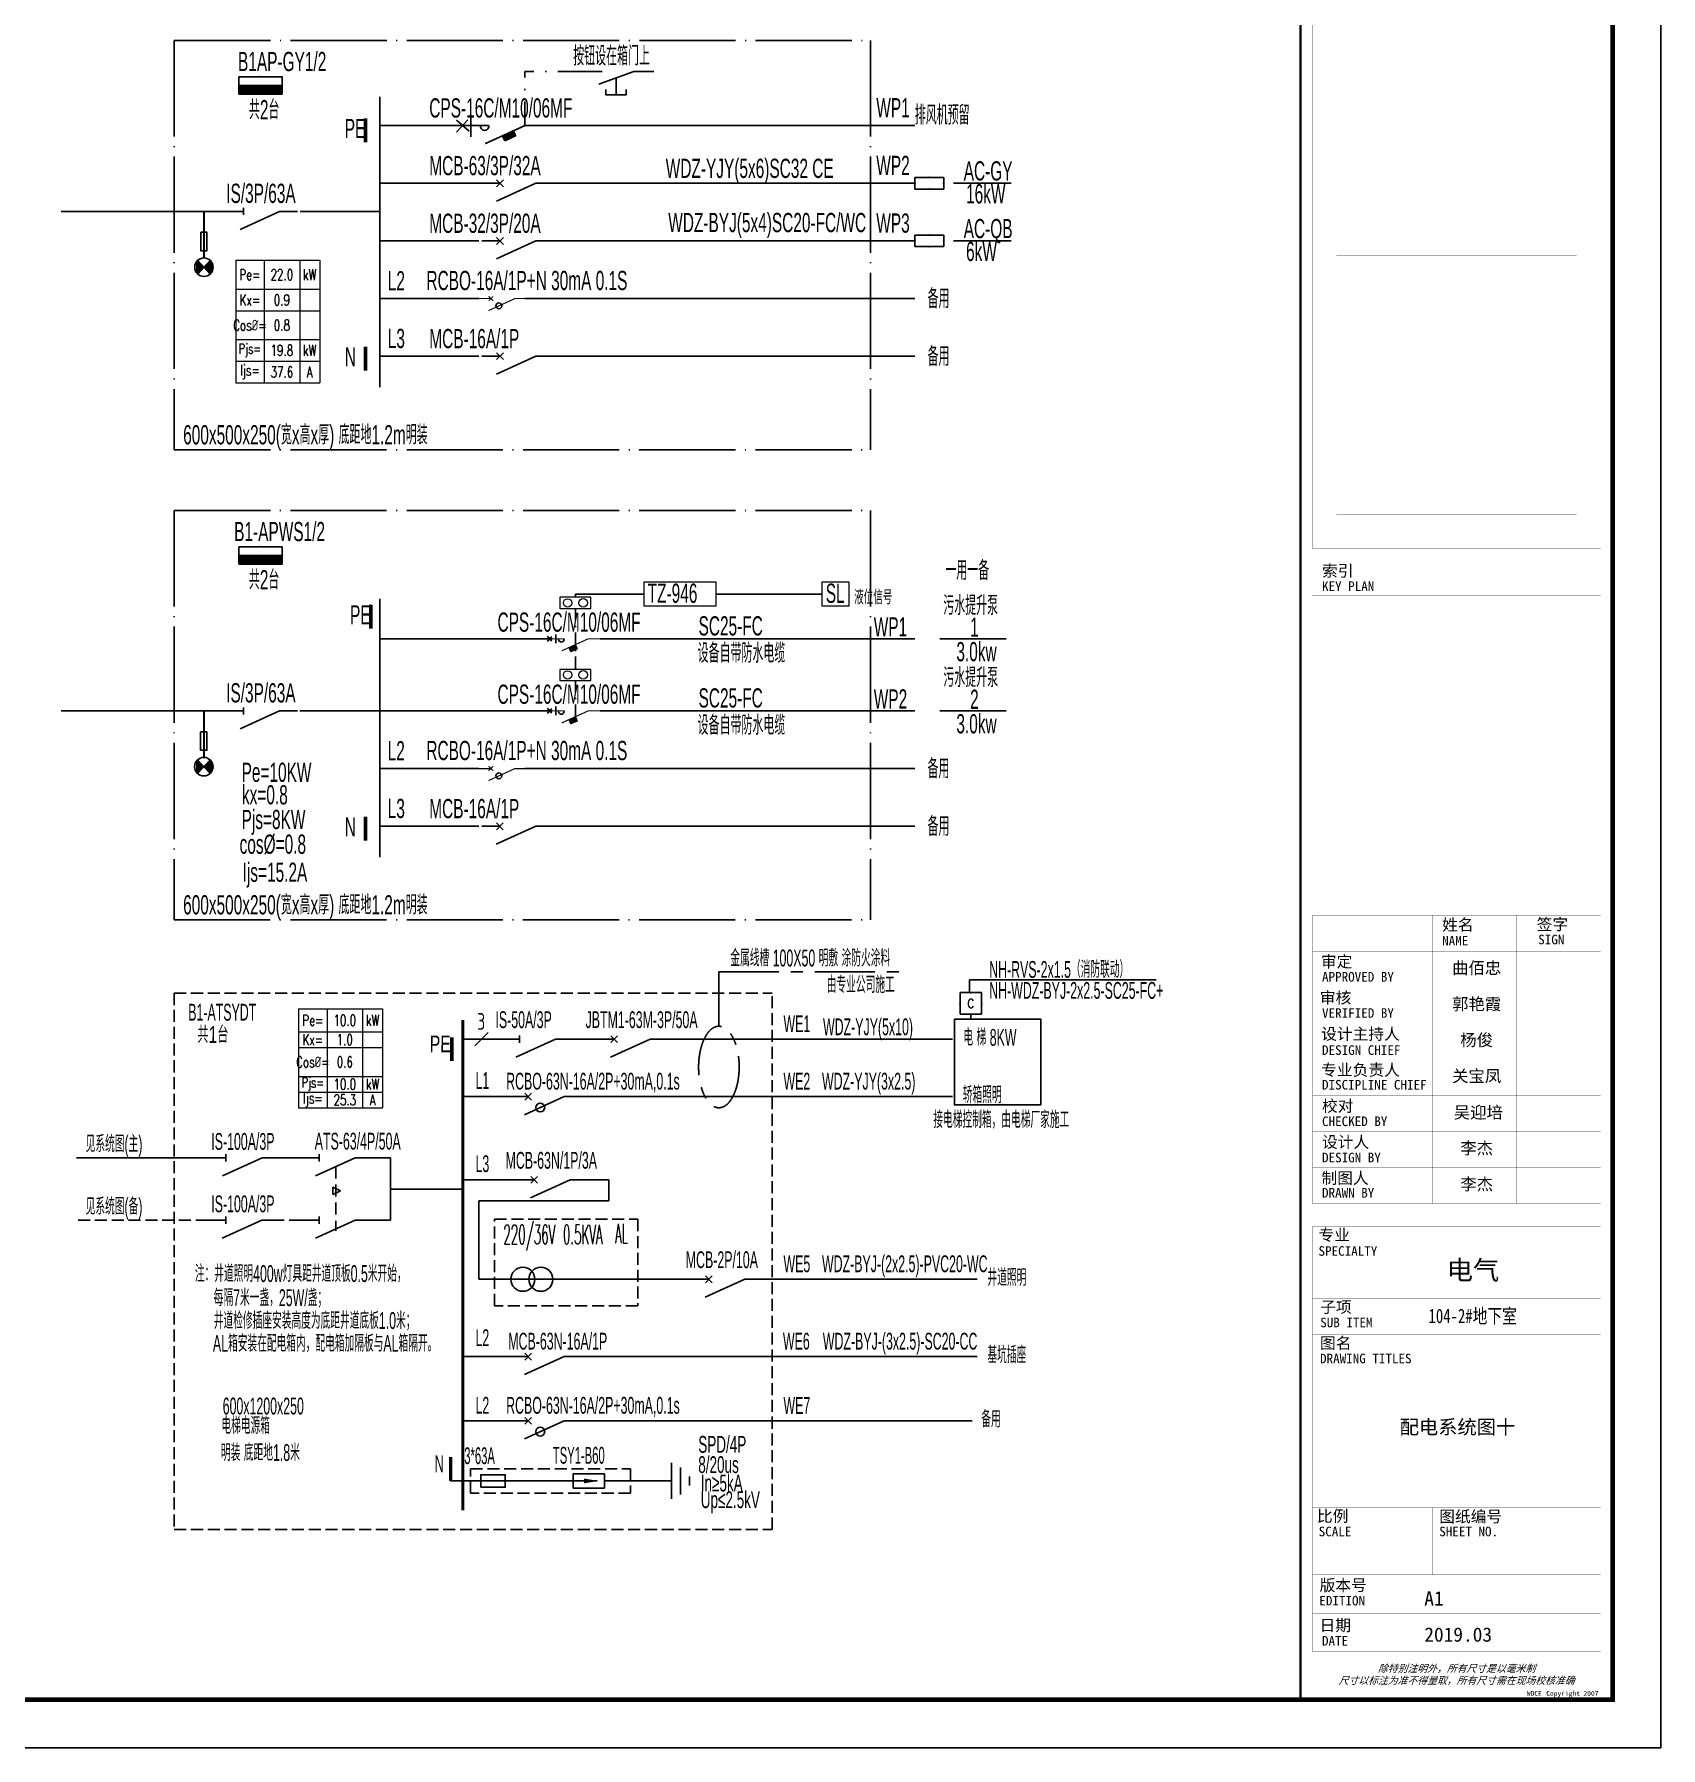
# Model space of a CAD drawing. Extents: x 776418 to 2076422, y -1170708 to 498544.
# Drawn here: x 1000677 to 1034531, y -725350 to -689690 of the extents above; entities that cross this region are included whole.
import ezdxf
from ezdxf.enums import TextEntityAlignment as Align

# ---------------------------------------------------------------- set-up
doc = ezdxf.new("R2010")
doc.units = 0
doc.header["$LTSCALE"] = 1000
doc.header["$MEASUREMENT"] = 0
for name, pattern in [('CENTER', [2, 1.25, -0.25, 0.25, -0.25]), ('CONTINOUS', [0]), ('DASH', [0.35, 0.25, -0.1]), ('DASHDOT', [1, 0.5, -0.25, 0, -0.25]), ('DASHDOT2', [0.5, 0.25, -0.125, 0, -0.125]), ('DOTE', [2.42, 2, -0.2, 0.02, -0.2]), ('HIDDEN', [0.375, 0.25, -0.125])]:
    doc.linetypes.add(name, pattern=pattern)
doc.layers.get('0').update_dxf_attribs({"linetype": 'CONTINUOUS'})
doc.layers.get('Defpoints').update_dxf_attribs({"linetype": 'CONTINUOUS'})
for name, color, linetype in [('D-TEXT', 7, 'CONTINUOUS'), ('DIM-动力', 3, 'CONTINUOUS'), ('DOTLN', 2, 'DASH'), ('DQ', 255, 'CONTINOUS'), ('EL-TEXT', 3, 'CONTINUOUS'), ('ELEMENT', 3, 'CONTINUOUS'), ('EQUIP-动力', 3, 'CONTINUOUS'), ('EQUIP-消防', 80, 'CONTINUOUS'), ('EQUIP-箱柜', 3, 'CONTINUOUS'), ('SHEET_LINE', 6, 'CONTINUOUS'), ('SHEET_TEXT', 7, 'CONTINUOUS'), ('SIG_TEXT', 7, 'CONTINUOUS'), ('TEL_TEXT', 3, 'CONTINUOUS'), ('TEL_TITLE', 7, 'CONTINUOUS'), ('WIRE-照明', 1, 'CONTINUOUS'), ('WIRE-系统', 4, 'CONTINUOUS'), ('字', 7, 'CONTINUOUS')]:
    doc.layers.add(name, color=color, linetype=linetype)
doc.layers.add('层1', color=7, linetype='CONTINUOUS', lineweight=0)
doc.styles.add('_COMPLEX', font='ROS', dxfattribs={"width": 0.6, "bigfont": 'JD'})
doc.styles.add('_HZTXT', font='txt.shx', dxfattribs={"width": 0.8, "bigfont": 'HZTXT.shx'})
doc.styles.add('_JD', font='ros.shx', dxfattribs={"width": 0.8, "bigfont": 'JD.shx'})
doc.styles.add('_TCH_LABEL', font='COMPLEX', dxfattribs={"bigfont": 'GBCBIG'})
doc.styles.add('_TEL_DIM', font='SIMPLEX', dxfattribs={"width": 0.7, "height": 3.5, "bigfont": 'HZTXT'})
doc.styles.add('B', font='ros.shx', dxfattribs={"width": 0.8, "bigfont": 'jd.shx'})
doc.styles.add('DIM_FONT', font='SIMPLEX', dxfattribs={"width": 0.7, "bigfont": 'GBCBIG'})
doc.styles.get("Standard").update_dxf_attribs({"font": 'gbenor.shx', "bigfont": 'gbcbig.shx'})
doc.styles.add('华文细黑', font='STXIHEI.TTF')

# ---------------------------------------------------------------- blocks, each defined once
blk = doc.blocks.new('WDCE Copyright200X')
at = {"const_width": 0.016}
blk.add_lwpolyline([(-10.6, 1.26, 1), (-11.4, 1.26, 1)], format="xyb", close=True, dxfattribs=at)
at = {"style": '华文细黑'}
for s, p in [('WDCE ', (-11.46, 0.5)), ('     Copyright ', (-3.51, 0.5))]:
    blk.add_text(s, height=1, dxfattribs=at).set_placement(p, align=Align.BOTTOM_RIGHT)
blk.add_text('c', height=0.6, dxfattribs=at).set_placement((-11.04, 1.35), align=Align.MIDDLE_CENTER)
blk.add_attdef('200X', text='', height=1, dxfattribs=at).set_placement((-0.45, 0.5), align=Align.BOTTOM_RIGHT)
blk = doc.blocks.new('A$C51FB5BAD')
at = {"layer": 'SHEET_LINE', "const_width": 50}
blk.add_lwpolyline([(-6500, -57400), (0, -57400), (0, -6150), (-6500, -6150)], close=True, dxfattribs=at)
at = {"layer": 'SHEET_LINE', "const_width": 5}
for points in [[(-6250, -15740), (-6250, -33443)], [(-6250, -33443), (-250, -33443), (-250, -15740)], [(-5750, -27343), (-750, -27343)], [(-5750, -32740), (-750, -32740)], [(-6250, -33443), (-250, -33443)], [(-6250, -34426), (-250, -34426)], [(-6250, -47074), (-250, -47074), (-250, -41074), (-6250, -41074), (-6250, -47074)], [(-3750, -41074), (-3750, -47074)], [(-2000, -41074), (-2000, -47074)], [(-6250, -41824), (-250, -41824)], [(-6250, -42574), (-250, -42574)], [(-6250, -43324), (-250, -43324)], [(-6250, -44074), (-250, -44074)], [(-6250, -44824), (-250, -44824)], [(-6250, -45574), (-250, -45574)], [(-6250, -46324), (-250, -46324)], [(-6250, -47550), (-250, -47550), (-250, -56400), (-6250, -56400), (-6250, -47550)], [(-6250, -49050), (-250, -49050)], [(-6250, -49800), (-250, -49800)], [(-6250, -53400), (-250, -53400)], [(-3750, -53400), (-3750, -54800)], [(-6250, -54800), (-250, -54800)], [(-6250, -55600), (-250, -55600)]]:
    blk.add_lwpolyline(points, dxfattribs=at)
at = {"layer": 'SHEET_TEXT', "xscale": 100, "yscale": 100, "zscale": 100}
blk.add_blockref('WDCE Copyright200X', (-250, -57400), dxfattribs=at).add_auto_attribs({'200X': '2007'})
at = {"layer": 'SHEET_TEXT', "style": '华文细黑'}
for s, height, p in [('索引', 240, (-6050, -33786)), ('KEY PLAN', 200, (-6050, -34126)), ('姓名', 240, (-3550, -41153)), ('签字', 240, (-1581, -41143)), ('NAME', 200, (-3550, -41504)), ('SIGN', 200, (-1550, -41480)), ('审定', 240, (-6073, -41919)), ('APPROVED BY', 200, (-6050, -42256)), ('审核', 240, (-6095, -42671)), ('VERIFIED BY', 200, (-6050, -43009)), ('设计主持人', 240, (-6068, -43424)), ('DESIGN CHIEF', 200, (-6050, -43781)), ('专业负责人', 240, (-6067, -44174)), ('DISCIPLINE CHIEF', 200, (-6050, -44502)), ('校对', 240, (-6050, -44924)), ('CHECKED BY', 200, (-6050, -45263)), ('设计人', 240, (-6050, -45674)), ('DESIGN BY', 200, (-6050, -46017)), ('制图人', 240, (-6061, -46424)), ('DRAWN BY', 200, (-6050, -46750)), ('专业', 240, (-6123, -47607)), ('SPECIALTY', 200, (-6123, -47962)), ('子项', 240, (-6088, -49108)), ('SUB ITEM', 200, (-6088, -49450)), ('图名', 240, (-6091, -49859)), ('DRAWING TITLES', 200, (-6091, -50200)), ('比例', 240, (-6156, -53458)), ('图纸编号', 240, (-3610, -53468)), ('SCALE', 200, (-6119, -53800)), ('SHEET NO.', 200, (-3610, -53800)), ('版本号', 240, (-6100, -54897)), ('EDITION', 200, (-6106, -55239)), ('日期', 240, (-6100, -55732)), ('DATE', 200, (-6050, -56074))]:
    blk.add_text(s, height=height, dxfattribs=at).set_placement(p, align=Align.TOP_LEFT)
at = {"layer": 'SHEET_TEXT', "style": '华文细黑', "oblique": 20}
for s, p in [('除特别注明外，所有尺寸是以毫米制', (-3250, -56750)), ('尺寸以标注为准不得量取，所有尺寸需在现场校核准确', (-3250, -57000))]:
    blk.add_text(s, height=150, dxfattribs=at).set_placement(p, align=Align.MIDDLE_CENTER)
at = {"layer": '字', "style": '华文细黑'}
for s, p in [('A1', (-3921, -55441)), ('2019.03', (-3921, -56193))]:
    blk.add_text(s, height=296.2, dxfattribs=at).set_placement(p)
at = {"layer": '字', "insert": (-2908, -48482), "char_height": 400, "width": 78154.16, "attachment_point": 5, "style": '华文细黑'}
blk.add_mtext('电气', dxfattribs=at)
blk = doc.blocks.new('$equip$00001413')
for p, q in [((0.75, 0.6), (-0.75, 0.6)), ((-0.75, 0.6), (-0.75, 0)), ((-0.75, 0), (0.75, 0)), ((0.75, 0), (0.75, 0.6))]:
    blk.add_line(p, q)
for p in [(-0.75, 0.3), (0, 0.6), (0, 0), (0.75, 0.3)]:
    blk.add_point(p)
at = {"style": '_TCH_LABEL', "flags": 9}
blk.add_attdef('A', (0, 0), '', height=0.00002, dxfattribs=at)
blk = doc.blocks.new('$element$00000577')
at = {"const_width": 0.0233}
for points in [[(0, 0), (0, -0.25)], [(-0.25, -0.2), (0, -0.75), (0, -1)]]:
    blk.add_lwpolyline(points, dxfattribs=at)
blk.add_arc((-0.008, -0.192), 0.0589, 81.8699, 278.1301)
at = {"flags": 9}
blk.add_attdef('S', (0, 0), '', height=0.00000667, dxfattribs=at)
blk = doc.blocks.new('$element$00000544')
for points in [[(0, -1), (0, -0.721), (-0.176, -0.235)], [(0, 0), (0, -0.283)], [(-0.25, -0.333), (-0.324, -0.333), (-0.324, -0.617), (-0.25, -0.617)], [(-0.324, -0.478), (-0.087, -0.478)]]:
    blk.add_lwpolyline(points)
at = {"flags": 9}
blk.add_attdef('S', (0, 0), '', height=0.00000667, dxfattribs=at)
blk = doc.blocks.new('*X12')
at = {"color": 0}
for p, q in [((-250, 33), (-183, 100)), ((-250, 68), (-218, 100)), ((-247, 0), (-147, 100)), ((-212, 0), (-112, 100)), ((-177, 0), (-77, 100)), ((-141, 0), (-41, 100)), ((-106, 0), (-6, 100)), ((-71, 0), (29, 100)), ((-35, 0), (65, 100)), ((0, 0), (100, 100)), ((35, 0), (135, 100)), ((71, 0), (171, 100)), ((106, 0), (206, 100)), ((141, 0), (241, 100)), ((177, 0), (250, 73)), ((212, 0), (250, 38)), ((247, 0), (250, 3))]:
    blk.add_line(p, q, dxfattribs=at)
blk = doc.blocks.new('$equip$00001414')
for p, q in [((0.75, 0.6), (-0.75, 0.6)), ((-0.75, 0.6), (-0.75, 0)), ((0.75, 0), (0.75, 0.6)), ((-0.75, 0.3), (0.75, 0.3)), ((-0.75, 0), (0.75, 0))]:
    blk.add_line(p, q)
at = {"const_width": 0.3}
blk.add_lwpolyline([(-0.75, 0.15), (0.75, 0.15)], dxfattribs=at)
for p in [(0, 0.6), (-0.75, 0.3), (0, 0), (0.75, 0.3)]:
    blk.add_point(p)
at = {"xscale": 0.00300000000061118, "yscale": 0.00300000000061118, "zscale": 0.00300000000061118}
blk.add_blockref('*X12', (0, 0), dxfattribs=at)
at = {"style": '_TCH_LABEL', "flags": 9}
blk.add_attdef('A', (0, 0), '', height=0.00002, dxfattribs=at)
blk = doc.blocks.new('$element$00000525')
at = {"const_width": 0.0233}
for points in [[(0, 0), (0, -0.25)], [(-0.25, -0.2), (0, -0.75), (0, -1)], [(-0.047, -0.203), (0.047, -0.297)], [(0.047, -0.203), (-0.047, -0.297)]]:
    blk.add_lwpolyline(points, dxfattribs=at)
blk.add_circle((-0.151, -0.417), 0.0615)
at = {"flags": 9}
blk.add_attdef('S', (0, 0), '', height=0.00000667, dxfattribs=at)
blk = doc.blocks.new('$element$00000576')
for points in [[(0, 0), (0, -0.25)], [(0, -1), (0, -0.75), (-0.25, -0.2)], [(-0.047, -0.297), (0.047, -0.203)], [(-0.047, -0.203), (0.047, -0.297)]]:
    blk.add_lwpolyline(points)
at = {"flags": 9}
blk.add_attdef('S', (0, 0), '', height=0.00000667, dxfattribs=at)
blk = doc.blocks.new('M_M8')
for p, q in [((-0.25, -0.2), (0, -0.75)), ((0.05, -0.25), (-0.05, -0.25))]:
    blk.add_line(p, q)
for points in [[(0, 0), (0, -0.25)], [(0, -0.75), (0, -1)]]:
    blk.add_lwpolyline(points)
at = {"style": 'DIM_FONT', "width": 0.8, "flags": 9}
blk.add_attdef('S', (0.25, -0.5), '', height=0.2, dxfattribs=at)
blk = doc.blocks.new('$element$00000596')
at = {"const_width": 0.0233}
for points in [[(0, 0), (0, -0.25)], [(-0.25, -0.2), (0, -0.75), (0, -1)]]:
    blk.add_lwpolyline(points, dxfattribs=at)
blk.add_arc((-0.008, -0.192), 0.0589, 81.8699, 278.1301)
at = {"flags": 9}
blk.add_attdef('S', (0, 0), '', height=0.00000667, dxfattribs=at)
blk = doc.blocks.new('KBO')
at = {"lineweight": 30}
for p, q in [((-1003, -47), (-1097, 47)), ((-1097, -47), (-1003, 47))]:
    blk.add_line(p, q, dxfattribs=at)
at = {"color": 2, "lineweight": 25}
blk.add_line((-921, 91), (-921, -91), dxfattribs=at)
at = {"color": 2}
for p, q in [((-644, -187), (-514, -129)), ((-641, -193), (-511, -135)), ((-638, -199), (-509, -141)), ((-636, -205), (-506, -147)), ((-633, -211), (-503, -153)), ((-630, -217), (-501, -159)), ((-628, -222), (-498, -165)), ((-625, -228), (-495, -171)), ((-623, -234), (-493, -177)), ((-620, -240), (-490, -182)), ((-617, -246), (-487, -188)), ((-615, -252), (-485, -194)), ((-612, -258), (-482, -200)), ((-609, -264), (-480, -206))]:
    blk.add_line(p, q, dxfattribs=at)
blk.add_lwpolyline([(-645, -183), (-515, -125), (-478, -210), (-608, -268)], close=True)
at = {"layer": 'ELEMENT', "xscale": 999.9899999999907, "yscale": 999.9899999999907, "zscale": 999.9899999999907, "rotation": 90}
blk.add_blockref('$element$00000596', (-1000, 0), dxfattribs=at)
blk = doc.blocks.new('M_M7')
for p, q in [((-0.25, -0.2), (0, -0.75)), ((-0.047, -0.297), (0.047, -0.203)), ((-0.047, -0.203), (0.047, -0.297))]:
    blk.add_line(p, q)
for points in [[(0, 0), (0, -0.25)], [(0, -0.75), (0, -1)]]:
    blk.add_lwpolyline(points)
at = {"width": 0.8, "flags": 9}
blk.add_attdef('S', (0.25, -0.5), '', height=0.2, dxfattribs=at)
blk = doc.blocks.new('M_M19DXM')
for p, q in [((-0.25, -0.2), (0, -0.75)), ((-0.047, -0.203), (0.047, -0.297)), ((-0.047, -0.297), (0.047, -0.203))]:
    blk.add_line(p, q)
for points in [[(0, 0), (0, -0.25)], [(0, -0.75), (0, -1)]]:
    blk.add_lwpolyline(points)
blk.add_circle((-0.151, -0.417), 0.0615)
at = {"style": 'DIM_FONT', "width": 0.8, "flags": 9}
blk.add_attdef('S', (0.25, -0.5), '', height=0.2, dxfattribs=at)
blk = doc.blocks.new('$TelecSys$00000014')
blk.add_line((0.4, 0.4), (-0.4, -0.4))
at = {"width": 0.8}
blk.add_attdef('N', text='', height=1, dxfattribs=at).set_placement((-0.02, 1.06), align=Align.MIDDLE)
blk = doc.blocks.new('$equip$00001977')
for centre in [(0, -0.5), (0, -1.25)]:
    blk.add_circle(centre, 0.5)
for p in [(0, 0), (-0.5, -1.25), (0.5, -1.25), (0, -1.75)]:
    blk.add_point(p)
at = {"flags": 9}
blk.add_attdef('A', (0, 0), '', height=0.00002, dxfattribs=at)
blk = doc.blocks.new('$equip$00002046')
for p, q in [((0.5, 0), (-0.5, 0)), ((-0.5, 0), (-0.5, -1)), ((0.5, -1), (0.5, 0)), ((-0.5, -1), (0.5, -1))]:
    blk.add_line(p, q)
for p in [(0, 0), (-0.5, -0.5), (0.5, -0.5), (0, -1)]:
    blk.add_point(p)
at = {"layer": 'TEL_TEXT', "style": '_TEL_DIM', "flags": 1}
blk.add_attdef('A', text='', height=0.00002, dxfattribs=at).set_placement((0, 0), align=Align.MIDDLE_CENTER)
at = {"layer": 'TEL_TEXT', "style": '_TEL_DIM'}
blk.add_attdef('$TEXT$', text='', height=0.4, dxfattribs=at).set_placement((0, -0.5), align=Align.MIDDLE_CENTER)
blk = doc.blocks.new('*T166')
at = {"layer": 'Defpoints', "color": 8, "linetype": 'ByBlock', "lineweight": 0, "transparency": 16777216}
for p, q in [((0, 0), (1749, 0)), ((0, 0), (0, -2056)), ((593, 0), (593, -2056)), ((1332, 0), (1332, -2056)), ((1749, 0), (1749, -2056)), ((0, -477), (1749, -477)), ((0, -803), (1749, -803)), ((0, -1403), (1749, -1403)), ((0, -1729), (1749, -1729)), ((0, -2056), (1749, -2056))]:
    blk.add_line(p, q, dxfattribs=at)
at = {"color": 0, "transparency": 16777216, "attachment_point": 5, "style": '_TEL_DIM'}
for s, insert, char_height, width in [('Pe=', (297, -238), 225, 593.32), ('10.0', (962, -238), 225, 738.01), ('kW', (1540, -238), 225, 417.31), ('Kx=', (297, -640), 225, 593.32), ('1.0', (962, -640), 225, 738.01), ('Cos{\\fISOCPEUR|b0|i0|c0|p34;%%C}=', (297, -1103), 225, 593.32), ('0.6', (962, -1103), 225, 738.01), ('Pjs=', (297, -1566), 210, 593.32), ('Ijs=', (297, -1893), 225, 593.32), ('25.3', (962, -1893), 225, 738.01), ('10.0', (962, -1566), 225, 738.01), ('kW', (1540, -1566), 225, 417.31), ('A', (1540, -1893), 225, 417.31)]:
    blk.add_mtext(s, dxfattribs=dict(at, insert=insert, char_height=char_height, width=width))
blk = doc.blocks.new('*T160')
at = {"layer": 'Defpoints', "color": 8, "linetype": 'ByBlock', "lineweight": 0, "transparency": 16777216}
for p, q in [((0, 0), (1749, 0)), ((0, 0), (0, -2550)), ((593, 0), (593, -2550)), ((1332, 0), (1332, -2550)), ((1749, 0), (1749, -2550)), ((0, -600), (1749, -600)), ((0, -1050), (1749, -1050)), ((0, -1650), (1749, -1650)), ((0, -2100), (1749, -2100)), ((0, -2550), (1749, -2550))]:
    blk.add_line(p, q, dxfattribs=at)
at = {"color": 0, "transparency": 16777216, "attachment_point": 5, "style": '_TEL_DIM'}
for s, insert, char_height, width in [('Pe=', (297, -300), 225, 593.32), ('22.0', (962, -300), 225, 738.01), ('kW', (1540, -300), 225, 417.31), ('Kx=', (297, -825), 225, 593.32), ('0.9', (962, -825), 225, 738.01), ('Cos{\\fISOCPEUR|b0|i0|c0|p34;%%C}=', (297, -1350), 225, 593.32), ('0.8', (962, -1350), 225, 738.01), ('Pjs=', (297, -1875), 210, 593.32), ('19.8', (962, -1875), 225, 738.01), ('kW', (1540, -1875), 225, 417.31), ('Ijs=', (297, -2325), 225, 593.32), ('37.6', (962, -2325), 225, 738.01), ('A', (1540, -2325), 225, 417.31)]:
    blk.add_mtext(s, dxfattribs=dict(at, insert=insert, char_height=char_height, width=width))
blk = doc.blocks.new('M_M24')
for p, q in [((-0.25, -0.375), (0.25, -0.375)), ((-0.1875, -0.5), (0.1875, -0.5)), ((-0.0625, -0.625), (0.0625, -0.625))]:
    blk.add_line(p, q)
blk.add_lwpolyline([(0, 0), (0, -0.375)])
at = {"width": 0.8, "flags": 9}
blk.add_attdef('S', (0.25, -0.5), '', height=0.2, dxfattribs=at)
blk = doc.blocks.new('M_M17')
for p, q in [((-0.1, -0.717), (-0.1, -0.283)), ((-0.1, -0.283), (0.1, -0.283)), ((0, -0.383), (0, -0.717)), ((0.1, -0.283), (0.1, -0.717)), ((0.1, -0.717), (-0.1, -0.717))]:
    blk.add_line(p, q)
for points in [[(0, 0), (0, -0.283)], [(0, -0.717), (0, -1)]]:
    blk.add_lwpolyline(points)
for points in [[(-0.033, -0.567), (0.033, -0.567), (0, -0.367), (0.033, -0.567)], [(0.033, -0.567), (0, -0.367), (-0.033, -0.567), (0.033, -0.567)], [(0, -0.367), (-0.033, -0.567), (0.033, -0.567), (0, -0.367)]]:
    blk.add_solid(points)
at = {"width": 0.8, "flags": 9}
blk.add_attdef('S', (0.25, -0.5), '', height=0.2, dxfattribs=at)

msp = doc.modelspace()

# ---------------------------------------------------------------- hatches: boundary and pattern name
h = msp.add_hatch()
h.set_pattern_fill('ANSI31', color=256, scale=10, style=0)
h.set_pattern_definition([(45, (809678.6112, -722382.4026), (-0.707106781, 0.707106781), [])])
h.paths.add_polyline_path([(1010696, -691803), (1010649, -691699), (1010422, -691803), (1010469, -691906)])

# ---------------------------------------------------------------- linework, layer by layer
at = {"linetype": 'DOTE'}
for p, q in [((1003592, -689816), (1003591, -698340)), ((1003592, -689816), (1018084, -689816)), ((1018084, -689816), (1018084, -698340)), ((1003591, -698340), (1018084, -698340)), ((1003591, -699598), (1003589, -708122)), ((1003591, -699598), (1018083, -699598)), ((1018083, -699598), (1018082, -708122)), ((1003589, -708122), (1018082, -708122))]:
    msp.add_line(p, q, dxfattribs=at)
at = {"linetype": 'DASHDOT'}
for p in [(1010888, -691591, 0), (1012073, -690463, 0)]:
    msp.add_line(p, (1010888, -690463, 0), dxfattribs=at)
for p, q in [((1009704, -691473), (1009463, -691730)), ((1009463, -691476), (1009728, -691709))]:
    msp.add_line(p, q)
at = {"color": 1, "lineweight": 25}
for p, q in [((1013050, -702272), (1012546, -702272)), ((1013050, -703772), (1012546, -703772))]:
    msp.add_line(p, q, dxfattribs=at)
at = {"linetype": 'DASH'}
for p, q in [((1003589, -709644), (1003589, -720810)), ((1003589, -709644), (1016034, -709644)), ((1016034, -720810), (1016034, -709644)), ((1003589, -720810), (1016034, -720810))]:
    msp.add_line(p, q, dxfattribs=at)
at = {"linetype": 'Continuous', "const_width": 72.9}
for points in [[(1007572, -691440), (1007572, -691937)], [(1007571, -696193), (1007571, -696690)], [(1007682, -701562), (1007682, -702059)], [(1007570, -705974), (1007570, -706471)], [(1009368, -710563), (1009368, -711060)], [(1009343, -719301), (1009343, -719798)]]:
    msp.add_lwpolyline(points, dxfattribs=at)
msp.add_lwpolyline([(1010469, -691906), (1010696, -691803), (1010649, -691699), (1010422, -691803)], close=True)
at = {"lineweight": 0}
msp.add_lwpolyline([(1017078, -701088), (1017629, -701088), (1017629, -701594), (1017078, -701594)], close=True, dxfattribs=at)
at = {"layer": 'D-TEXT'}
for p, q in [((1019809, -692790), (1021008, -692790)), ((1019809, -693990), (1021008, -693990)), ((1019525, -702273), (1020904, -702273)), ((1019525, -703773), (1020904, -703773))]:
    msp.add_line(p, q, dxfattribs=at)
at = {"layer": 'DIM-动力', "linetype": 'DASH'}
for p, q in [((1010257, -714351), (1013237, -714351)), ((1010257, -716151), (1010257, -714351)), ((1013237, -714351), (1013237, -716151)), ((1013237, -716151), (1010257, -716151))]:
    msp.add_line(p, q, dxfattribs=at)
at = {"layer": 'DOTLN', "linetype": 'DASH'}
msp.add_lwpolyline([(1009759, -719543), (1013087, -719543), (1013087, -720053), (1009759, -720053)], close=True, dxfattribs=at)
at = {"layer": 'ELEMENT'}
msp.add_lwpolyline([(1009970, -719928), (1009970, -719668), (1010480, -719668), (1010480, -719928)], close=True, dxfattribs=at)
at = {"layer": 'TEL_TEXT', "color": 3, "linetype": 'CENTER'}
for q in [(1018904, -709204), (1014926, -710335)]:
    msp.add_line((1014926, -709204), q, dxfattribs=at)
at = {"layer": 'TEL_TEXT', "color": 3, "linetype": 'CENTER', "extrusion": (0, 0, -1)}
msp.add_ellipse((1014927, -711183), major_axis=(0, -848), ratio=0.497812, dxfattribs=at)
at = {"layer": 'TEL_TITLE'}
msp.add_lwpolyline([(908431, -725350), (1034531, -725350), (1034531, -665950), (908431, -665950)], close=True, dxfattribs=at)
at = {"layer": 'TEL_TITLE', "const_width": 100}
msp.add_lwpolyline([(910931, -724350), (1033531, -724350), (1033531, -666950), (910931, -666950)], close=True, dxfattribs=at)
at = {"layer": 'WIRE-照明', "linetype": 'Continuous'}
for p, q in [((1009763, -691366), (1009763, -691825)), ((1007870, -691591), (1009932, -691591)), ((1007870, -692791), (1009932, -692791)), ((1007869, -693991), (1009932, -693991)), ((1007868, -695191), (1009931, -695191)), ((1007869, -696391), (1009932, -696391)), ((1007866, -704973), (1009930, -704973)), ((1007867, -706173), (1009931, -706173)), ((1012633, -713967, 0), (1012633, -713531, 0)), ((1009930, -715601, 0), (1009930, -713967, 0)), ((1009930, -713967, 0), (1012633, -713967, 0)), ((1013906, -715601, 0), (1009930, -715601, 0))]:
    msp.add_line(p, q, dxfattribs=at)
at = {"layer": 'WIRE-照明'}
for p, q in [((1011263, -691591), (1019009, -691591)), ((1007870, -692791), (1009995, -692791)), ((1011263, -692790), (1019009, -692790)), ((1001240, -693376), (1004896, -693376)), ((1006208, -693376), (1007869, -693376)), ((1011328, -693990), (1019009, -693990)), ((1010887, -695190), (1019009, -695190)), ((1011326, -696390), (1019009, -696390)), ((1007867, -702272), (1011455, -702272)), ((1012455, -702272), (1019007, -702272)), ((1001238, -703773), (1004894, -703773)), ((1006207, -703773), (1007868, -703773)), ((1007867, -703772), (1011455, -703772)), ((1012455, -703772), (1019007, -703772)), ((1010886, -704972), (1019007, -704972)), ((1011324, -706172), (1019007, -706172)), ((1020144, -709368), (1024027, -709368)), ((1020144, -709368), (1020144, -709635)), ((1020171, -710085), (1020171, -710185)), ((1009596, -710604), (1010400, -710604)), ((1011900, -710604), (1012370, -710604)), ((1013870, -710604), (1019787, -710604)), ((1009596, -711800), (1010583, -711800)), ((1012083, -711800), (1019787, -711800)), ((1004289, -713073), (1001555, -713073)), ((1006229, -713073), (1005789, -713073)), ((1007729, -713073), (1008089, -713073)), ((1008089, -713073), (1008089, -714372)), ((1009596, -713531), (1010706, -713531)), ((1012206, -713531), (1012633, -713531)), ((1006891, -713687), (1006891, -713835)), ((1006891, -713687), (1007050, -713761)), ((1006891, -713835), (1007050, -713761)), ((1008089, -713723), (1009596, -713723)), ((1007726, -714372), (1008089, -714372)), ((1013906, -715601), (1014719, -715601)), ((1015469, -715601), (1020300, -715601)), ((1009596, -717211, 0), (1010770, -717211, 0)), ((1012083, -717211, 0), (1020248, -717211, 0)), ((1014504, -717211, 0), (1020300, -717211, 0)), ((1009596, -718547), (1010583, -718547)), ((1009596, -718547), (1010583, -718547)), ((1012083, -718547), (1020200, -718547)), ((1012083, -718547), (1020182, -718547)), ((1009343, -719798), (1011470, -719798)), ((1012970, -719798), (1013783, -719798))]:
    msp.add_line(p, q, dxfattribs=at)
at = {"layer": 'WIRE-照明', "linetype": 'HIDDEN'}
msp.add_line((1006952, -713256), (1006952, -714591), dxfattribs=at)
at = {"layer": 'WIRE-照明', "linetype": 'DASH'}
for p, q in [((1004289, -714372), (1001555, -714372)), ((1006229, -714372), (1005789, -714372))]:
    msp.add_line(p, q, dxfattribs=at)
at = {"layer": 'WIRE-照明'}
for points, const_width in [([(1007869, -690985), (1007869, -697036)], 36), ([(1007867, -701434), (1007867, -706818)], 36), ([(1009596, -720411), (1009596, -710207)], 60)]:
    msp.add_lwpolyline(points, dxfattribs=dict(at, const_width=const_width))
msp.add_lwpolyline([(1019828, -710185), (1021628, -710185), (1021628, -711971), (1019828, -711971)], close=True, dxfattribs=at)
at = {"layer": '层1', "color": 4, "linetype": 'Continuous', "lineweight": 30}
for p, q in [((1004207, -693382), (1004207, -694345)), ((1004206, -703779), (1004206, -704741))]:
    msp.add_line(p, q, dxfattribs=at)
at = {"layer": '层1', "color": 7, "linetype": 'Continuous', "lineweight": -3}
for p, q in [((1004058, -694416), (1004058, -694658)), ((1004078, -694395), (1004078, -694679)), ((1004098, -694417), (1004098, -694657)), ((1004118, -694439), (1004118, -694635)), ((1004138, -694461), (1004138, -694613)), ((1004158, -694483), (1004158, -694591)), ((1004178, -694505), (1004178, -694569)), ((1004198, -694527), (1004198, -694547)), ((1004216, -694527), (1004216, -694547)), ((1004236, -694505), (1004236, -694569)), ((1004256, -694483), (1004256, -694591)), ((1004276, -694461), (1004276, -694613)), ((1004296, -694439), (1004296, -694635)), ((1004316, -694417), (1004316, -694657)), ((1004336, -694395), (1004336, -694679)), ((1004356, -694416), (1004356, -694658)), ((1004376, -694446), (1004376, -694628)), ((1004396, -694503), (1004396, -694571)), ((1004057, -704812), (1004057, -705054)), ((1004077, -704791), (1004077, -705076)), ((1004097, -704813), (1004097, -705053)), ((1004117, -704835), (1004117, -705031)), ((1004137, -704857), (1004137, -705009)), ((1004157, -704879), (1004157, -704987)), ((1004177, -704901), (1004177, -704965)), ((1004197, -704923), (1004197, -704943)), ((1004215, -704923), (1004215, -704943)), ((1004235, -704901), (1004235, -704965)), ((1004255, -704879), (1004255, -704987)), ((1004275, -704857), (1004275, -705009)), ((1004295, -704835), (1004295, -705031)), ((1004315, -704813), (1004315, -705053)), ((1004335, -704791), (1004335, -705076)), ((1004355, -704812), (1004355, -705054)), ((1004375, -704842), (1004375, -705024)), ((1004395, -704900), (1004395, -704967))]:
    msp.add_line(p, q, dxfattribs=at)
at = {"layer": '层1', "color": 4, "linetype": 'Continuous', "lineweight": -3}
for p, q in [((1004336, -694679), (1004078, -694395)), ((1004078, -694679), (1004336, -694395)), ((1004335, -705076), (1004077, -704791)), ((1004077, -705076), (1004335, -704791))]:
    msp.add_line(p, q, dxfattribs=at)
at = {"layer": '层1', "color": 4, "linetype": 'DASHDOT2', "lineweight": -3, "ltscale": 500}
for p, q in [((1013371, -701340), (1011940, -701339)), ((1017078, -701341), (1014862, -701340))]:
    msp.add_line(p, q, dxfattribs=at)
at = {"layer": '层1', "color": 4, "linetype": 'DASHDOT2', "lineweight": -3}
for p, q in [((1011940, -701339), (1011940, -701407)), ((1011940, -701639), (1011939, -702907)), ((1011940, -703139), (1011939, -703898))]:
    msp.add_line(p, q, dxfattribs=at)
at = {"layer": '层1', "color": 4, "linetype": 'Continuous', "lineweight": -3}
for points in [[(1004141, -693811), (1004271, -693811), (1004271, -694196), (1004141, -694196)], [(1004140, -704208), (1004269, -704208), (1004269, -704592), (1004140, -704592)]]:
    msp.add_lwpolyline(points, close=True, dxfattribs=at)
at = {"layer": '层1', "color": 6, "lineweight": 15}
msp.add_lwpolyline([(1013371, -701086), (1014862, -701086), (1014862, -701593), (1013371, -701593)], close=True, dxfattribs=at)
at = {"layer": '层1', "color": 2, "linetype": 'Continuous', "lineweight": 15}
for points in [[(1011615, -701639), (1012265, -701639), (1012265, -701407), (1011615, -701407)], [(1011615, -703139), (1012265, -703139), (1012265, -702907), (1011615, -702907)]]:
    msp.add_lwpolyline(points, close=True, dxfattribs=at)
at = {"layer": '层1', "color": 4, "linetype": 'Continuous', "lineweight": -3}
for centre in [(1004208, -694537), (1004206, -704933)]:
    msp.add_circle(centre, 192, dxfattribs=at)
at = {"layer": '层1', "color": 2, "linetype": 'Continuous', "lineweight": 15}
for centre in [(1011779, -701524), (1012102, -701522), (1011779, -703024), (1012102, -703022)]:
    msp.add_circle(centre, 87.9, dxfattribs=at)

# ---------------------------------------------------------------- block references
for name, p in [('A$C51FB5BAD', (1033531, -666950)), ('*T160', (1004869, -694394)), ('*T166', (1006179, -709975))]:
    msp.add_blockref(name, p)
at = {"layer": 'DQ', "xscale": 1500, "yscale": 1500, "zscale": 1500, "rotation": 90}
for p in [(1004659, -693376), (1004659, -703773), (1010400, -710604), (1004292, -713073), (1006229, -713073), (1004289, -714372), (1006229, -714372)]:
    msp.add_blockref('M_M8', p, dxfattribs=at)
at = {"layer": 'ELEMENT'}
for name, p, xscale, yscale, zscale, rotation in [('$element$00000577', (1009763, -691591), 1500, 1500, 1500, 90), ('$element$00000576', (1009995, -692791), 1500, 1500, 1500, 90), ('$element$00000576', (1009995, -693991), 1500, 1500, 1500, 90), ('$element$00000525', (1009931, -695191), 1000, 1000, 1000, 90), ('$element$00000576', (1009995, -696391), 1500, 1500, 1500, 90), ('$element$00000525', (1009930, -704973), 1000, 1000, 1000, 90), ('$element$00000576', (1009993, -706173), 1500, 1500, 1500, 90), ('M_M7', (1012370, -710604), 1500, 1500, 1500, 90), ('M_M19DXM', (1010583, -711800), 1500, 1500, 1500, 90), ('M_M7', (1010706, -713531), 1500, 1500, 1500, 90), ('M_M7', (1014344, -715601), 1500, 1500, 1500, 90), ('M_M7', (1010583, -717211, 0), 1500, 1500, 1500, 90), ('M_M19DXM', (1010583, -718547), 1500, 1500, 1500, 90), ('M_M24', (1013377, -719798), 1500, 1500, 1500, 90), ('M_M17', (1012970, -719798), -1500, 1500, 1500, 270)]:
    msp.add_blockref(name, p, dxfattribs=dict(at, xscale=xscale, yscale=yscale, zscale=zscale, rotation=rotation))
at = {"layer": 'EQUIP-动力', "xscale": 500, "yscale": 500, "zscale": 500, "rotation": 90}
msp.add_blockref('$equip$00001977', (1010597, -715601, 0), dxfattribs=at)
at = {"layer": 'EQUIP-消防', "linetype": 'ByBlock', "xscale": 450, "yscale": 450, "zscale": 450}
msp.add_blockref('$equip$00002046', (1020171, -709635), dxfattribs=at).add_auto_attribs({'$TEXT$': 'C'})
at = {"layer": 'EQUIP-箱柜', "ltscale": 0.001, "xscale": 600, "yscale": 600, "zscale": 600}
for p in [(1005388, -690935), (1005387, -700717)]:
    msp.add_blockref('$equip$00001414', p, dxfattribs=at)
at = {"layer": 'EQUIP-箱柜', "xscale": 400, "yscale": 400, "zscale": 400}
for p in [(1019309, -692910), (1019309, -694110)]:
    msp.add_blockref('$equip$00001413', p, dxfattribs=at)
at = {"layer": 'SIG_TEXT', "linetype": 'Continuous', "xscale": 350, "yscale": 350, "zscale": 350}
msp.add_blockref('$TelecSys$00000014', (1009987, -710604), dxfattribs=at).add_auto_attribs({'N': '3'})
at = {"layer": 'WIRE-系统', "xscale": 1500, "yscale": 1500, "zscale": 1500, "rotation": 90}
msp.add_blockref('$element$00000544', (1012073, -690463, 0), dxfattribs=at)
at = {"layer": '层1', "color": 4, "lineweight": -3}
for p in [(1012455, -702272), (1012455, -703772)]:
    msp.add_blockref('KBO', p, dxfattribs=at)

# ---------------------------------------------------------------- texts
at = {"layer": 'D-TEXT', "style": '_JD', "width": 0.6}
for s, height, p in [('按钮设在箱门上', 400, (1011895, -690339, 0)), ('B1AP-GY1/2', 400, (1004918, -690457)), ('共2台', 400, (1005145, -691459)), ('CPS-16C/M10/06MF', 400, (1008899, -691423)), ('WP1', 400, (1018203, -691419)), ('PE', 400, (1007140, -691850)), ('排风机预留', 400, (1019005, -691571)), ('MCB-63/3P/32A', 400, (1008899, -692623)), ('WP2', 400, (1018203, -692619)), ('AC-GY', 400, (1020023, -692733)), ('IS/3P/63A', 400, (1004673, -693200)), ('16kW', 400, (1020072, -693209)), ('MCB-32/3P/20A', 400, (1008899, -693823)), ('WDZ-BYJ(5x4)SC20-FC/WC', 400, (1013873, -693808)), ('WP3', 400, (1018203, -693819)), ('AC-QB', 400, (1020023, -693933)), ('6kW', 400, (1020072, -694409)), ('L2', 400, (1008035, -695019)), ('RCBO-16A/1P+N 30mA 0.1S', 400, (1008840, -695014)), ('备用', 400, (1019271, -695392)), ('L3', 400, (1008035, -696219)), ('MCB-16A/1P', 400, (1008899, -696223)), ('N', 400, (1007140, -696602)), ('备用', 400, (1019271, -696592)), ('600x500x250(宽x高x厚) 底距地1.2m明装', 400, (1003776, -698225)), ('B1-APWS1/2', 400, (1004838, -700239)), ('一用一备', 400, (1019641, -701046)), ('共2台', 400, (1005143, -701241)), ('TZ-946', 400, (1013445, -701522)), ('SL', 400, (1017152, -701523)), ('液位信号', 300, (1017744, -701555)), ('污水提升泵', 400, (1019598, -701777)), ('PE', 400, (1007250, -701972)), ('CPS-16C/M10/06MF', 400, (1010319, -702124)), ('SC25-FC', 400, (1014504, -702202)), ('WP1', 400, (1018151, -702223)), ('1', 400, (1020156, -702230)), ('设备自带防水电缆', 400, (1014485, -702768)), ('3.0kw', 400, (1019870, -702739)), ('污水提升泵', 400, (1019598, -703277)), ('IS/3P/63A', 400, (1004671, -703596)), ('CPS-16C/M10/06MF', 400, (1010319, -703624)), ('SC25-FC', 400, (1014504, -703702)), ('WP2', 400, (1018151, -703723)), ('2', 400, (1020156, -703730)), ('设备自带防水电缆', 400, (1014485, -704268)), ('3.0kw', 400, (1019870, -704239)), ('L2', 400, (1008033, -704801)), ('RCBO-16A/1P+N 30mA 0.1S', 400, (1008838, -704796)), ('Pe=10KW', 400, (1004992, -705249)), ('备用', 400, (1019269, -705174)), ('kx=0.8', 400, (1004999, -705717)), ('L3', 400, (1008034, -706001)), ('MCB-16A/1P', 400, (1008898, -706005)), ('Pjs=8KW', 400, (1004992, -706231)), ('N', 400, (1007138, -706384)), ('备用', 400, (1019270, -706374)), ('cos%%C=0.8', 400, (1004951, -706745)), ('Ijs=15.2A', 400, (1005013, -707329)), ('600x500x250(宽x高x厚) 底距地1.2m明装', 400, (1003775, -708007))]:
    msp.add_text(s, height=height, rotation=360, dxfattribs=at).set_placement(p)
at = {"layer": 'D-TEXT'}
for s, style, width, p in [('WDZ-YJY(5x6)SC32 CE', '_JD', 0.6, (1013821, -692680)), ('220/36V 0.5KVA', '_HZTXT', 0.45, (1010441, -714871, 0)), ('AL', '_HZTXT', 0.45, (1012764, -714847, 0))]:
    msp.add_text(s, height=400, dxfattribs=dict(at, style=style, width=width)).set_placement(p)
at = {"layer": 'EL-TEXT', "style": '华文细黑'}
msp.add_text('配电系统图十', height=294, dxfattribs=at).set_placement((1029098, -718822))
at = {"layer": 'SHEET_TEXT', "style": '华文细黑'}
msp.add_text('吴迎培', height=250, dxfattribs=at).set_placement((1030223, -712003), align=Align.TOP_LEFT)
for tag, p in [('曲佰忠', (1030700, -708996)), ('郭艳霞', (1030700, -709746)), ('杨俊', (1030700, -710496)), ('关宝凤', (1030700, -711246)), ('李杰', (1030700, -712746)), ('李杰', (1030700, -713496))]:
    msp.add_attdef(tag, text='', height=250, dxfattribs=at).set_placement(p, align=Align.TOP_CENTER)
at = {"layer": 'TEL_TEXT', "ltscale": 2, "style": '_COMPLEX'}
for s, width, p in [('金属线槽 100X50 明敷 涂防火涂料', 0.55, (1015166, -709090)), ('由专业公司施工', 0.55, (1017173, -709644)), ('NH-RVS-2x1.5（消防联动）', 0.55, (1020553, -709327)), ('NH-WDZ-BYJ-2x2.5-SC25-FC+', 0.55, (1020553, -709764)), ('IS-50A/3P', 0.55, (1010276, -710373)), ('JBTM1-63M-3P/50A', 0.55, (1012152, -710373)), ('WE1', 0.55, (1016271, -710457)), ('WDZ-YJY(5x10)', 0.55, (1017094, -710522)), ('电 梯 8KW', 0.55, (1020017, -710741)), ('L1', 0.55, (1009861, -711639)), ('RCBO-63N-16A/2P+30mA,0.1s', 0.55, (1010499, -711653)), ('WDZ-YJY(3x2.5)', 0.55, (1017073, -711653)), ('轿箱照明', 0.55, (1020004, -711937)), ('接电梯控制箱，由电梯厂家施工', 0.55, (1019391, -712453)), ('见系统图(主)', 0.55, (1001746, -712957)), ('L3', 0.55, (1009861, -713370)), ('MCB-63N/1P/3A', 0.55, (1010487, -713300)), ('见系统图(备)', 0.55, (1001746, -714258)), ('注：井道照明400w灯具距井道顶板0.5米开始，', 0.55, (1004019, -715657)), ('MCB-2P/10A', 0.55, (1014238, -715369)), ('WDZ-BYJ-(2x2.5)-PVC20-WC', 0.55, (1017073, -715453)), ('井道照明', 0.55, (1020517, -715738)), ('每隔7米一盏，25W/盏；', 0.55, (1004412, -716159)), ('井道检修插座安装高度为底距井道底板1.0米；', 0.55, (1004413, -716635)), ('AL箱安装在配电箱内，配电箱加隔板与AL箱隔开。', 0.55, (1004395, -717109)), ('L2', 0.55, (1009861, -716991)), ('MCB-63N-16A/1P', 0.55, (1010543, -717064, 0)), ('WDZ-BYJ-(3x2.5)-SC20-CC', 0.55, (1017090, -717064, 0)), ('基坑插座', 0.55, (1020517, -717348, 0)), ('L2', 0.55, (1009861, -718398, 0)), ('RCBO-63N-16A/2P+30mA,0.1s', 0.55, (1010499, -718399)), ('备用', 0.55, (1020389, -718684)), ('SPD/4P', 0.6, (1014498, -719212)), ('3*63A', 0.5, (1009627, -719448)), ('TSY1-B60', 0.5, (1011471, -719439)), ('8/20us', 0.6, (1014498, -719633)), ('In≥5kA', 0.6, (1014550, -720017)), ('Up≤2.5kV', 0.6, (1014550, -720363))]:
    msp.add_text(s, height=350, dxfattribs=dict(at, width=width)).set_placement(p)
at = {"layer": 'TEL_TEXT', "linetype": 'Continuous', "style": 'B', "width": 0.55}
for s, p in [('B1-ATSYDT', (1003882, -710218)), ('IS-100A/3P', (1004361, -712907)), ('ATS-63/4P/50A', (1006515, -712901)), ('IS-100A/3P', (1004361, -714206)), ('600x1200x250', (1004599, -718414)), ('电梯电源箱', (1004572, -718821)), ('明装 底距地1.8米', (1004563, -719382)), ('N', (1009013, -719617))]:
    msp.add_text(s, height=350, dxfattribs=at).set_placement(p)
at = {"layer": 'TEL_TEXT', "linetype": 'Continuous', "style": 'B', "oblique": 0.7, "width": 0.7}
for s, p in [('共1台', (1004070, -710683)), ('PE', (1008906, -710878))]:
    msp.add_text(s, height=350, dxfattribs=at).set_placement(p)
at = {"layer": 'TEL_TEXT', "style": '_COMPLEX', "width": 0.55}
for s, p in [('WE2', (1016271, -711653)), ('WE5', (1016271, -715453)), ('WE6', (1016260, -717064, 0)), ('WE7', (1016271, -718403))]:
    msp.add_text(s, height=350, dxfattribs=at).set_placement(p)
at = {"layer": '字', "style": '华文细黑', "width": 0.75}
msp.add_text('104-2#地下室', height=300, dxfattribs=at).set_placement((1029698, -716514))

doc.saveas('drawing.dxf')
